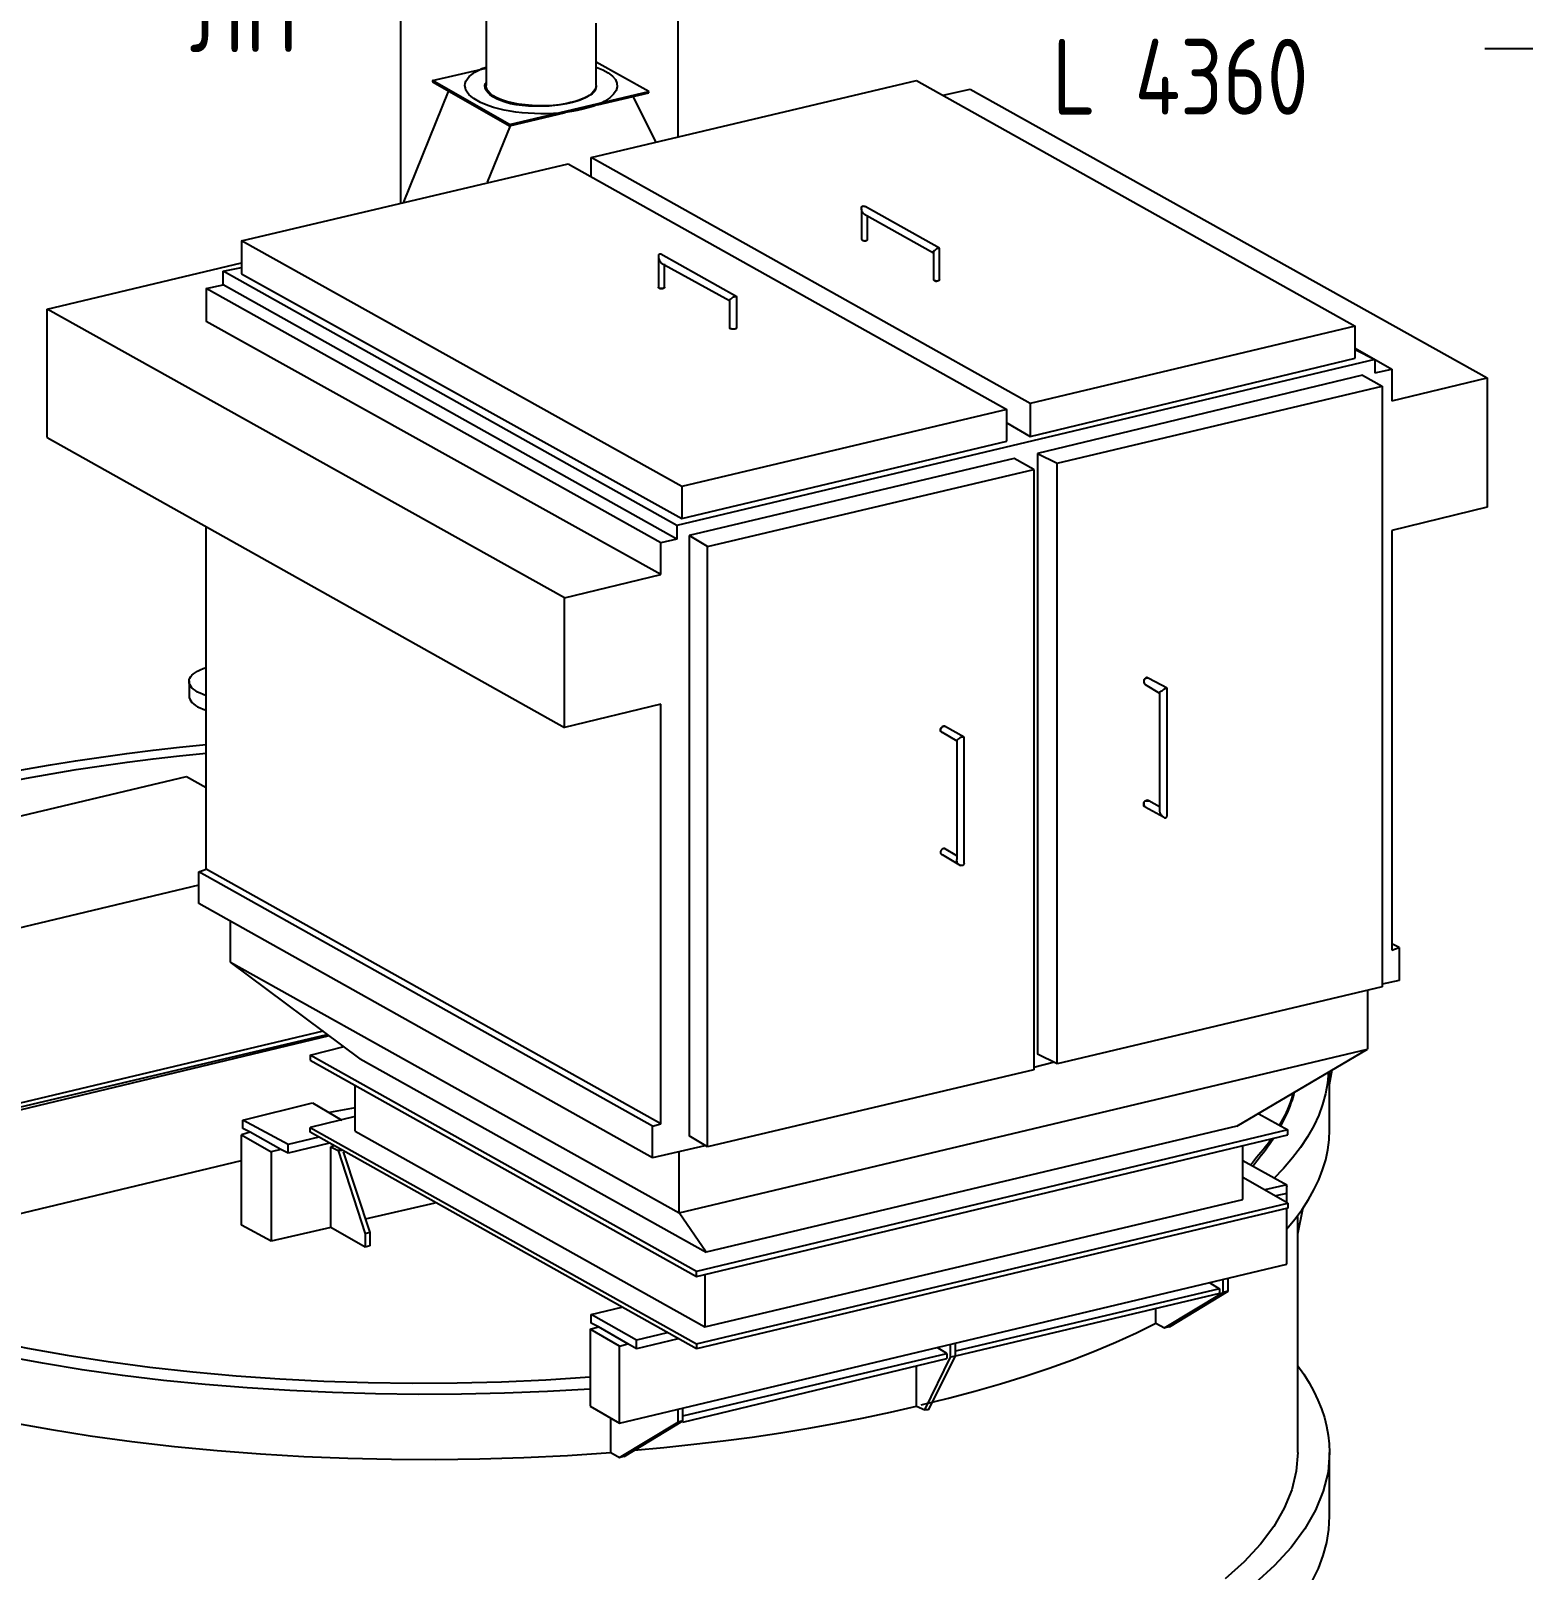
# Model space of a CAD drawing. Header units: metres. Extents: x 20 to 415, y 5 to 292.
# Drawn here: x 225.43 to 248.29, y 145.71 to 169.28 of the extents above; entities that cross this region are included whole.
import ezdxf

# ---------------------------------------------------------------- set-up
doc = ezdxf.new("R2010")
doc.units = ezdxf.units.M
for name, color, linetype in [('ВОЗДУХОВОДЫ', 7, 'Continuous'), ('ОБОЗНАЧЕНИЯ', 7, 'Continuous'), ('ОБОРУДОВАНИЕ', 8, 'Continuous')]:
    doc.layers.add(name, color=color, linetype=linetype)
doc.styles.add('GOST', font='isocpeur.ttf')

msp = doc.modelspace()

# ---------------------------------------------------------------- linework, layer by layer
at = {"layer": 'ВОЗДУХОВОДЫ'}
for points in [[(231.093, 177.94), (231.093, 166.65)], [(235.343, 167.661), (235.343, 170.526)], [(232.404, 169.777), (232.404, 168.934)], [(234.089, 168.934), (234.089, 169.402)], [(232.404, 168.934), (232.404, 168.447)], [(234.089, 168.447), (234.089, 168.934)], [(234.22, 168.204), (234.166, 168.176), (234.104, 168.15), (234.036, 168.126), (233.962, 168.103), (233.883, 168.082), (233.799, 168.064), (233.712, 168.048), (233.621, 168.034), (233.529, 168.024), (233.434, 168.017), (233.338, 168.013), (233.241, 168.012), (233.145, 168.015), (233.049, 168.02), (232.954, 168.028), (232.861, 168.04), (232.77, 168.054), (232.682, 168.07), (232.597, 168.089), (232.516, 168.11), (232.446, 168.134), (232.38, 168.16), (232.319, 168.187), (232.265, 168.216), (232.217, 168.246), (232.175, 168.277), (232.141, 168.31), (232.114, 168.343), (232.095, 168.376), (232.086, 168.41), (232.079, 168.444), (232.083, 168.479), (232.095, 168.514), (232.117, 168.549), (232.146, 168.583), (232.184, 168.616), (232.229, 168.648), (232.281, 168.677), (232.339, 168.704), (232.404, 168.728)], [(234.089, 168.728), (234.192, 168.686), (234.275, 168.64), (234.339, 168.589), (234.383, 168.536), (234.407, 168.48), (234.411, 168.424), (234.395, 168.367), (234.357, 168.311), (234.299, 168.256), (234.22, 168.204)], [(234.089, 168.447), (234.086, 168.42), (234.078, 168.393), (234.065, 168.368), (234.046, 168.344), (234.023, 168.321), (233.996, 168.299), (233.964, 168.278), (233.928, 168.259), (233.889, 168.24), (233.846, 168.223), (233.794, 168.206), (233.74, 168.191), (233.684, 168.178), (233.626, 168.166), (233.567, 168.155), (233.506, 168.146), (233.443, 168.139), (233.379, 168.133), (233.313, 168.13), (233.246, 168.129), (233.179, 168.13), (233.112, 168.133), (233.046, 168.139), (232.982, 168.146), (232.919, 168.155), (232.858, 168.166), (232.8, 168.178), (232.746, 168.191), (232.694, 168.206), (232.647, 168.223), (232.599, 168.24), (232.557, 168.259), (232.52, 168.278), (232.489, 168.299), (232.462, 168.321), (232.441, 168.344), (232.425, 168.368), (232.413, 168.393), (232.406, 168.42), (232.404, 168.447)], [(233.958, 168.279), (233.891, 168.242), (233.814, 168.211), (233.728, 168.186), (233.635, 168.165), (233.537, 168.15), (233.433, 168.14), (233.327, 168.135), (233.219, 168.134), (233.111, 168.139), (233.003, 168.148), (232.9, 168.161), (232.804, 168.179), (232.717, 168.201), (232.638, 168.226), (232.57, 168.255), (232.512, 168.288), (232.466, 168.324), (232.432, 168.362), (232.411, 168.404), (232.404, 168.447)], [(234.089, 168.447), (234.088, 168.425), (234.084, 168.405), (234.078, 168.385), (234.07, 168.366), (234.059, 168.349), (234.044, 168.333), (234.028, 168.318), (234.007, 168.304), (233.984, 168.291), (233.958, 168.279)]]:
    msp.add_lwpolyline(points, dxfattribs=at)
at = {"layer": 'ОБОЗНАЧЕНИЯ'}
msp.add_lwpolyline([(254.629, 165.901), (254.629, 169.009), (247.701, 169.009)], dxfattribs=at)
at = {"layer": 'ОБОРУДОВАНИЕ'}
for points in [[(234.894, 168.354), (234.089, 168.803)], [(231.58, 168.522), (232.404, 168.709)], [(231.58, 168.522), (231.58, 168.503)], [(232.76, 167.848), (231.58, 168.522)], [(234.014, 167.343), (238.994, 168.522)], [(238.994, 168.522), (245.716, 164.759)], [(231.823, 168.354), (231.131, 166.65)], [(231.58, 168.503), (232.76, 167.829)], [(232.385, 168.447), (232.385, 168.448), (232.385, 168.449), (232.386, 168.452), (232.386, 168.455), (232.388, 168.459), (232.389, 168.464), (232.391, 168.468), (232.395, 168.474), (232.399, 168.479), (232.404, 168.485)], [(233.696, 168.185), (233.62, 168.165), (233.54, 168.149), (233.456, 168.138), (233.368, 168.13), (233.279, 168.127), (233.189, 168.127), (233.098, 168.132), (233.009, 168.14), (232.92, 168.151), (232.834, 168.166), (232.754, 168.184), (232.68, 168.205), (232.614, 168.227), (232.555, 168.252), (232.505, 168.279), (232.462, 168.308), (232.429, 168.339), (232.405, 168.373), (232.39, 168.409), (232.385, 168.447)], [(233.696, 168.185), (233.614, 168.165), (233.527, 168.149), (233.435, 168.138), (233.34, 168.13), (233.244, 168.127), (233.147, 168.127), (233.051, 168.132), (232.956, 168.14), (232.865, 168.151), (232.778, 168.166), (232.698, 168.19), (232.626, 168.216), (232.563, 168.244), (232.509, 168.273), (232.465, 168.305), (232.431, 168.338), (232.407, 168.372), (232.394, 168.409), (232.393, 168.446), (232.404, 168.485)], [(232.76, 167.848), (234.894, 168.354)], [(234.089, 168.447), (234.084, 168.414), (234.071, 168.382), (234.05, 168.352), (234.021, 168.323), (233.984, 168.295), (233.939, 168.269), (233.888, 168.245), (233.83, 168.223), (233.766, 168.203), (233.696, 168.185)], [(234.108, 168.148), (234.894, 168.335)], [(234.894, 168.335), (234.894, 168.354)], [(239.406, 168.298), (239.818, 168.391)], [(239.818, 168.391), (247.738, 163.972)], [(234.651, 168.279), (235.006, 167.567)], [(232.423, 166.968), (232.778, 167.829)], [(232.76, 167.829), (233.621, 168.035)], [(232.76, 167.829), (232.76, 167.848)], [(240.736, 163.579), (234.014, 167.343)], [(234.014, 167.062), (234.014, 167.343)], [(228.659, 166.069), (233.658, 167.249)], [(233.658, 167.249), (240.38, 163.486)], [(238.152, 166.556), (238.152, 166.566), (238.152, 166.575), (238.152, 166.581), (238.153, 166.586), (238.154, 166.589), (238.156, 166.591), (238.158, 166.593), (238.161, 166.594), (238.166, 166.594), (238.171, 166.594)], [(238.152, 166.556), (238.152, 166.088)], [(238.189, 166.481), (238.184, 166.488), (238.178, 166.495), (238.173, 166.502), (238.168, 166.51), (238.164, 166.519), (238.16, 166.527), (238.156, 166.535), (238.154, 166.543), (238.152, 166.55), (238.152, 166.556)], [(238.171, 166.594), (238.171, 166.598), (238.173, 166.601), (238.175, 166.602), (238.179, 166.602), (238.182, 166.601), (238.187, 166.599), (238.192, 166.597), (238.197, 166.596), (238.202, 166.594), (238.208, 166.594)], [(238.189, 166.481), (239.257, 165.882)], [(239.35, 165.957), (238.208, 166.594)], [(238.246, 166.088), (238.246, 166.444)], [(228.659, 166.069), (228.659, 165.564)], [(235.4, 162.306), (228.659, 166.069)], [(238.152, 166.088), (238.152, 166.088), (238.154, 166.086), (238.157, 166.084), (238.161, 166.082), (238.166, 166.079), (238.172, 166.076), (238.179, 166.074), (238.188, 166.072), (238.197, 166.07), (238.208, 166.069)], [(238.152, 166.088), (238.158, 166.083), (238.163, 166.079), (238.169, 166.076), (238.174, 166.074), (238.18, 166.072), (238.186, 166.071), (238.191, 166.07), (238.197, 166.07), (238.202, 166.069), (238.208, 166.069), (238.218, 166.07), (238.226, 166.072), (238.233, 166.074), (238.237, 166.076), (238.241, 166.079), (238.243, 166.082), (238.245, 166.084), (238.245, 166.086), (238.246, 166.088), (238.246, 166.088)], [(238.152, 166.088), (238.152, 166.088), (238.152, 166.088)], [(238.208, 166.069), (238.214, 166.07), (238.219, 166.072), (238.225, 166.074), (238.229, 166.076), (238.234, 166.079), (238.238, 166.082), (238.241, 166.084), (238.243, 166.086), (238.245, 166.088), (238.246, 166.088)], [(239.257, 165.901), (239.257, 165.901), (239.257, 165.903), (239.257, 165.905), (239.258, 165.907), (239.259, 165.91), (239.261, 165.913), (239.263, 165.916), (239.266, 165.918), (239.27, 165.919), (239.275, 165.92), (239.281, 165.925), (239.287, 165.931), (239.292, 165.936), (239.298, 165.941), (239.303, 165.945), (239.309, 165.949), (239.315, 165.953), (239.32, 165.955), (239.326, 165.957), (239.331, 165.957)], [(239.331, 165.957), (239.332, 165.957), (239.333, 165.957), (239.336, 165.957), (239.338, 165.957), (239.341, 165.957), (239.344, 165.957), (239.346, 165.957), (239.348, 165.957), (239.35, 165.957), (239.35, 165.957)], [(239.35, 165.47), (239.35, 165.957)], [(225.682, 165.021), (228.659, 165.732)], [(235.063, 165.863), (235.057, 165.863), (235.053, 165.861), (235.05, 165.859), (235.048, 165.856), (235.046, 165.852), (235.045, 165.847), (235.044, 165.843), (235.044, 165.837), (235.044, 165.832), (235.044, 165.826)], [(235.044, 165.826), (235.044, 165.358)], [(235.044, 165.826), (235.044, 165.815), (235.046, 165.804), (235.048, 165.793), (235.052, 165.782), (235.056, 165.772), (235.06, 165.763), (235.065, 165.754), (235.07, 165.746), (235.076, 165.739), (235.081, 165.732)], [(235.081, 165.863), (235.081, 165.863), (235.079, 165.863), (235.077, 165.863), (235.075, 165.863), (235.072, 165.863), (235.069, 165.863), (235.067, 165.863), (235.065, 165.863), (235.063, 165.863), (235.063, 165.863)], [(236.242, 165.208), (235.081, 165.863)], [(235.081, 165.732), (236.13, 165.152)], [(235.137, 165.358), (235.137, 165.714)], [(239.257, 165.901), (239.257, 165.47)], [(228.378, 165.601), (228.659, 165.658)], [(228.378, 165.395), (228.378, 165.601)], [(235.325, 161.707), (228.378, 165.601)], [(228.659, 165.564), (235.4, 161.819)], [(239.257, 165.47), (239.257, 165.47), (239.259, 165.468), (239.261, 165.466), (239.264, 165.464), (239.268, 165.461), (239.273, 165.458), (239.278, 165.456), (239.283, 165.454), (239.288, 165.452), (239.294, 165.452)], [(239.257, 165.47), (239.257, 165.47), (239.257, 165.47)], [(239.35, 165.47), (239.35, 165.47), (239.348, 165.468), (239.346, 165.466), (239.342, 165.464), (239.339, 165.461), (239.334, 165.458), (239.329, 165.456), (239.324, 165.454), (239.318, 165.452), (239.313, 165.452), (239.307, 165.452), (239.302, 165.452), (239.296, 165.452), (239.29, 165.453), (239.285, 165.454), (239.279, 165.456), (239.273, 165.458), (239.268, 165.461), (239.262, 165.465), (239.257, 165.47)], [(239.294, 165.452), (239.305, 165.452), (239.314, 165.454), (239.323, 165.456), (239.33, 165.458), (239.336, 165.461), (239.341, 165.464), (239.345, 165.466), (239.348, 165.468), (239.35, 165.47), (239.35, 165.47)], [(228.116, 165.339), (228.378, 165.395)], [(228.116, 165.339), (228.116, 164.834)], [(235.081, 161.445), (228.116, 165.339)], [(235.325, 161.501), (228.378, 165.395)], [(235.044, 165.358), (235.044, 165.353), (235.046, 165.349), (235.048, 165.346), (235.052, 165.343), (235.056, 165.342), (235.06, 165.341), (235.065, 165.34), (235.07, 165.339), (235.076, 165.339), (235.081, 165.339)], [(235.137, 165.358), (235.137, 165.353), (235.135, 165.349), (235.132, 165.346), (235.128, 165.343), (235.123, 165.342), (235.117, 165.341), (235.11, 165.34), (235.102, 165.339), (235.092, 165.339), (235.081, 165.339), (235.076, 165.339), (235.07, 165.339), (235.065, 165.34), (235.06, 165.341), (235.056, 165.342), (235.052, 165.343), (235.048, 165.346), (235.046, 165.349), (235.044, 165.353), (235.044, 165.358)], [(235.081, 165.339), (235.092, 165.339), (235.102, 165.339), (235.11, 165.34), (235.117, 165.341), (235.123, 165.342), (235.128, 165.343), (235.132, 165.346), (235.135, 165.349), (235.137, 165.353), (235.137, 165.358)], [(233.602, 160.602), (225.682, 165.021)], [(225.682, 163.055), (225.682, 165.021)], [(236.223, 165.208), (236.218, 165.208), (236.212, 165.208), (236.207, 165.208), (236.201, 165.207), (236.195, 165.206), (236.19, 165.204), (236.184, 165.202), (236.178, 165.199), (236.173, 165.195), (236.167, 165.189), (236.162, 165.184), (236.156, 165.18), (236.151, 165.177), (236.146, 165.174), (236.142, 165.171), (236.138, 165.168), (236.134, 165.165), (236.132, 165.161), (236.13, 165.157), (236.13, 165.152)], [(236.13, 165.152), (236.13, 164.74)], [(236.242, 165.208), (236.242, 165.208), (236.24, 165.208), (236.238, 165.208), (236.236, 165.208), (236.233, 165.208), (236.23, 165.208), (236.228, 165.208), (236.225, 165.208), (236.224, 165.208), (236.223, 165.208)], [(236.242, 164.74), (236.242, 165.208)], [(236.242, 165.208), (236.242, 165.208), (236.242, 165.208)], [(235.081, 160.958), (228.116, 164.834)], [(245.716, 164.759), (240.736, 163.579)], [(245.716, 164.272), (245.716, 164.759)], [(236.13, 164.74), (236.131, 164.735), (236.134, 164.731), (236.138, 164.728), (236.144, 164.725), (236.151, 164.724), (236.158, 164.723), (236.166, 164.722), (236.173, 164.722), (236.18, 164.721), (236.186, 164.721)], [(236.13, 164.74), (236.131, 164.735), (236.134, 164.731), (236.138, 164.728), (236.144, 164.725), (236.151, 164.724), (236.158, 164.723), (236.166, 164.722), (236.173, 164.722), (236.18, 164.721), (236.186, 164.721), (236.197, 164.721), (236.206, 164.722), (236.215, 164.722), (236.222, 164.723), (236.228, 164.724), (236.233, 164.725), (236.237, 164.728), (236.24, 164.731), (236.242, 164.735), (236.242, 164.74)], [(236.186, 164.721), (236.197, 164.721), (236.206, 164.722), (236.215, 164.722), (236.222, 164.723), (236.228, 164.724), (236.233, 164.725), (236.237, 164.728), (236.24, 164.731), (236.242, 164.735), (236.242, 164.74)], [(245.716, 164.422), (246.278, 164.103)], [(245.716, 164.403), (246.016, 164.253)], [(246.016, 164.253), (235.325, 161.707)], [(240.736, 163.074), (245.716, 164.272)], [(246.016, 164.253), (246.016, 164.047)], [(246.016, 164.047), (246.278, 164.103)], [(246.278, 164.103), (246.278, 163.617)], [(245.829, 164.01), (240.848, 162.812)], [(241.148, 162.662), (246.128, 163.841)], [(245.829, 164.01), (246.128, 163.841)], [(246.128, 163.841), (246.128, 154.648)], [(246.278, 163.617), (247.738, 163.972)], [(247.738, 163.972), (247.738, 161.988)], [(240.736, 163.579), (240.736, 163.074)], [(240.38, 163.486), (235.4, 162.306)], [(240.38, 162.999), (240.38, 163.486)], [(240.38, 163.28), (240.736, 163.074)], [(225.682, 163.055), (233.602, 158.618)], [(235.4, 161.819), (240.38, 162.999)], [(240.492, 162.737), (235.512, 161.557)], [(240.792, 162.568), (240.492, 162.737)], [(240.848, 162.812), (240.848, 153.618)], [(240.848, 162.812), (241.148, 162.662)], [(241.148, 153.469), (241.148, 162.662)], [(235.793, 161.389), (240.792, 162.568)], [(240.792, 162.568), (240.792, 153.375)], [(235.4, 162.306), (235.4, 161.819)], [(247.738, 161.988), (246.278, 161.632)], [(228.116, 156.446), (228.116, 161.688)], [(235.325, 161.707), (235.325, 161.501)], [(235.325, 161.501), (235.081, 161.445)], [(235.512, 161.557), (235.512, 152.364)], [(235.793, 161.389), (235.512, 161.557)], [(246.278, 161.632), (246.278, 155.21)], [(235.081, 160.958), (235.081, 161.445)], [(235.793, 152.195), (235.793, 161.389)], [(233.602, 160.602), (235.081, 160.958)], [(233.602, 158.618), (233.602, 160.602)], [(227.854, 159.329), (227.857, 159.351), (227.865, 159.374), (227.879, 159.396), (227.898, 159.418), (227.922, 159.439), (227.951, 159.46), (227.985, 159.48), (228.024, 159.499), (228.068, 159.518), (228.116, 159.535)], [(227.854, 159.329), (227.854, 159.104)], [(228.116, 159.104), (228.068, 159.122), (228.024, 159.14), (227.985, 159.16), (227.951, 159.181), (227.922, 159.203), (227.898, 159.226), (227.879, 159.25), (227.865, 159.275), (227.857, 159.301), (227.854, 159.329)], [(242.552, 159.366), (242.546, 159.372), (242.541, 159.375), (242.535, 159.378), (242.529, 159.38), (242.524, 159.381), (242.518, 159.38), (242.513, 159.378), (242.507, 159.375), (242.501, 159.372), (242.496, 159.366), (242.491, 159.361), (242.487, 159.355), (242.483, 159.35), (242.481, 159.344), (242.479, 159.338), (242.478, 159.333), (242.478, 159.327), (242.477, 159.322), (242.477, 159.316), (242.477, 159.31)], [(242.552, 159.366), (242.546, 159.371), (242.539, 159.374), (242.531, 159.374), (242.523, 159.373), (242.514, 159.371), (242.506, 159.368), (242.498, 159.364), (242.49, 159.359), (242.483, 159.353), (242.477, 159.348), (242.477, 159.342), (242.477, 159.335), (242.478, 159.327), (242.478, 159.319), (242.479, 159.31), (242.481, 159.302), (242.483, 159.294), (242.487, 159.286), (242.491, 159.279), (242.496, 159.273)], [(242.833, 159.217), (242.552, 159.366)], [(227.854, 159.104), (227.857, 159.077), (227.865, 159.05), (227.879, 159.025), (227.898, 159.001), (227.922, 158.978), (227.951, 158.956), (227.985, 158.935), (228.024, 158.916), (228.068, 158.897), (228.116, 158.88)], [(242.477, 159.31), (242.477, 159.31), (242.477, 159.308), (242.478, 159.306), (242.478, 159.303), (242.479, 159.299), (242.481, 159.294), (242.483, 159.289), (242.487, 159.284), (242.491, 159.278), (242.496, 159.273)], [(242.496, 159.273), (242.72, 159.142)], [(242.72, 159.161), (242.721, 159.161), (242.722, 159.163), (242.725, 159.165), (242.728, 159.167), (242.732, 159.17), (242.737, 159.173), (242.742, 159.175), (242.747, 159.177), (242.752, 159.179), (242.758, 159.179), (242.763, 159.185), (242.769, 159.19), (242.775, 159.196), (242.78, 159.201), (242.786, 159.205), (242.792, 159.209), (242.797, 159.212), (242.803, 159.215), (242.808, 159.216), (242.814, 159.217)], [(242.72, 159.161), (242.72, 157.326)], [(242.814, 159.217), (242.815, 159.217), (242.816, 159.217), (242.818, 159.217), (242.821, 159.217), (242.823, 159.217), (242.826, 159.217), (242.829, 159.217), (242.831, 159.217), (242.832, 159.217), (242.833, 159.217)], [(242.833, 157.269), (242.833, 159.217)], [(242.833, 159.217), (242.833, 159.217), (242.833, 159.217)], [(235.081, 158.973), (233.602, 158.618)], [(235.081, 152.551), (235.081, 158.973)], [(239.425, 158.636), (239.419, 158.636), (239.414, 158.636), (239.408, 158.635), (239.403, 158.634), (239.397, 158.632), (239.391, 158.628), (239.386, 158.624), (239.38, 158.617), (239.375, 158.609), (239.369, 158.599), (239.364, 158.593), (239.362, 158.586), (239.361, 158.578), (239.362, 158.571), (239.364, 158.564), (239.368, 158.557), (239.372, 158.551), (239.377, 158.547), (239.382, 158.544), (239.388, 158.543)], [(239.388, 158.543), (239.382, 158.544), (239.377, 158.547), (239.372, 158.551), (239.368, 158.557), (239.364, 158.564), (239.362, 158.571), (239.361, 158.578), (239.362, 158.586), (239.364, 158.593), (239.369, 158.599), (239.375, 158.609), (239.38, 158.617), (239.386, 158.624), (239.391, 158.628), (239.397, 158.632), (239.403, 158.634), (239.408, 158.635), (239.414, 158.636), (239.419, 158.636), (239.425, 158.636)], [(239.725, 158.468), (239.425, 158.636)], [(239.388, 158.543), (239.612, 158.412)], [(239.706, 158.468), (239.7, 158.468), (239.695, 158.468), (239.689, 158.467), (239.683, 158.467), (239.678, 158.466), (239.672, 158.464), (239.667, 158.461), (239.661, 158.458), (239.655, 158.454), (239.65, 158.449), (239.644, 158.444), (239.639, 158.44), (239.634, 158.436), (239.629, 158.433), (239.624, 158.43), (239.62, 158.427), (239.617, 158.424), (239.614, 158.421), (239.613, 158.417), (239.612, 158.412)], [(239.612, 158.412), (239.612, 156.595)], [(239.725, 158.468), (239.72, 158.468), (239.716, 158.468), (239.712, 158.468), (239.71, 158.468), (239.708, 158.468), (239.707, 158.468), (239.707, 158.468), (239.706, 158.468), (239.706, 158.468), (239.706, 158.468)], [(239.725, 156.539), (239.725, 158.468)], [(239.725, 158.468), (239.725, 158.468), (239.725, 158.468)], [(224.24, 157.756), (224.603, 157.833), (224.973, 157.907), (225.348, 157.977), (225.729, 158.043), (226.115, 158.105), (226.507, 158.163), (226.903, 158.218), (227.303, 158.268), (227.708, 158.314), (228.116, 158.355)], [(224.259, 157.606), (224.621, 157.688), (224.989, 157.766), (225.362, 157.839), (225.741, 157.908), (226.125, 157.972), (226.513, 158.031), (226.907, 158.086), (227.305, 158.137), (227.708, 158.183), (228.116, 158.224)], [(224.353, 157.045), (227.817, 157.869)], [(227.817, 157.869), (228.116, 157.7)], [(242.552, 157.494), (242.546, 157.499), (242.539, 157.501), (242.531, 157.502), (242.523, 157.501), (242.514, 157.499), (242.506, 157.495), (242.498, 157.491), (242.49, 157.486), (242.483, 157.481), (242.477, 157.475), (242.477, 157.465), (242.477, 157.455), (242.478, 157.446), (242.478, 157.438), (242.479, 157.431), (242.481, 157.424), (242.483, 157.418), (242.487, 157.412), (242.491, 157.406), (242.496, 157.401)], [(242.477, 157.438), (242.477, 157.444), (242.477, 157.449), (242.478, 157.455), (242.478, 157.46), (242.479, 157.466), (242.481, 157.472), (242.483, 157.477), (242.487, 157.483), (242.491, 157.489), (242.496, 157.494), (242.501, 157.494), (242.507, 157.494), (242.513, 157.494), (242.518, 157.494), (242.524, 157.494), (242.529, 157.494), (242.535, 157.494), (242.541, 157.494), (242.546, 157.494), (242.552, 157.494)], [(242.72, 157.401), (242.552, 157.494)], [(242.496, 157.401), (242.491, 157.401), (242.487, 157.403), (242.483, 157.405), (242.481, 157.408), (242.479, 157.412), (242.478, 157.417), (242.478, 157.422), (242.477, 157.427), (242.477, 157.432), (242.477, 157.438)], [(242.496, 157.401), (242.777, 157.251)], [(242.72, 157.326), (242.722, 157.319), (242.725, 157.311), (242.729, 157.301), (242.735, 157.291), (242.742, 157.281), (242.749, 157.272), (242.756, 157.263), (242.764, 157.257), (242.77, 157.252), (242.777, 157.251)], [(242.777, 157.251), (242.782, 157.246), (242.786, 157.242), (242.79, 157.239), (242.793, 157.236), (242.795, 157.234), (242.798, 157.233), (242.801, 157.233), (242.805, 157.232), (242.809, 157.232), (242.814, 157.232)], [(242.814, 157.232), (242.819, 157.237), (242.823, 157.241), (242.826, 157.245), (242.829, 157.248), (242.831, 157.251), (242.832, 157.254), (242.832, 157.257), (242.833, 157.26), (242.833, 157.264), (242.833, 157.269)], [(239.425, 156.764), (239.419, 156.764), (239.414, 156.764), (239.408, 156.763), (239.403, 156.761), (239.397, 156.759), (239.391, 156.756), (239.386, 156.751), (239.38, 156.745), (239.375, 156.737), (239.369, 156.726), (239.364, 156.72), (239.362, 156.714), (239.361, 156.706), (239.362, 156.699), (239.364, 156.691), (239.368, 156.685), (239.372, 156.679), (239.377, 156.674), (239.382, 156.671), (239.388, 156.67)], [(239.425, 156.764), (239.419, 156.764), (239.414, 156.764), (239.408, 156.763), (239.403, 156.761), (239.397, 156.759), (239.391, 156.756), (239.386, 156.751), (239.38, 156.745), (239.375, 156.737), (239.369, 156.726), (239.364, 156.72), (239.362, 156.714), (239.361, 156.706), (239.362, 156.699), (239.364, 156.691), (239.368, 156.685), (239.372, 156.679), (239.377, 156.674), (239.382, 156.671), (239.388, 156.67)], [(239.612, 156.652), (239.425, 156.764)], [(239.388, 156.67), (239.669, 156.502)], [(239.669, 156.502), (239.658, 156.508), (239.648, 156.515), (239.64, 156.523), (239.633, 156.532), (239.626, 156.542), (239.621, 156.552), (239.617, 156.562), (239.615, 156.573), (239.613, 156.584), (239.612, 156.595)], [(239.706, 156.502), (239.7, 156.502), (239.695, 156.502), (239.69, 156.502), (239.685, 156.502), (239.68, 156.502), (239.676, 156.502), (239.673, 156.502), (239.671, 156.502), (239.669, 156.502), (239.669, 156.502)], [(239.725, 156.539), (239.724, 156.534), (239.723, 156.528), (239.721, 156.523), (239.718, 156.518), (239.715, 156.514), (239.713, 156.51), (239.71, 156.506), (239.708, 156.504), (239.707, 156.502), (239.706, 156.502)], [(228.004, 156.408), (228.116, 156.446)], [(228.004, 155.921), (228.004, 156.408)], [(234.95, 152.514), (228.004, 156.408)], [(235.081, 152.551), (228.116, 156.446)], [(228.004, 156.202), (217.575, 153.712)], [(234.95, 152.027), (228.004, 155.921)], [(228.491, 155.023), (228.491, 155.641)], [(246.39, 155.247), (246.278, 155.303)], [(246.278, 155.21), (246.39, 155.247)], [(246.39, 155.247), (246.39, 154.742)], [(230.475, 153.543), (228.491, 155.023)], [(228.491, 155.023), (235.362, 151.184)], [(246.128, 154.648), (241.148, 153.469)], [(246.39, 154.742), (246.128, 154.686)], [(245.903, 154.592), (245.903, 153.693)], [(220.926, 151.84), (229.914, 153.974)], [(220.926, 151.783), (229.97, 153.918)], [(220.945, 151.727), (230.007, 153.899)], [(229.708, 153.6), (230.232, 153.731)], [(235.362, 151.184), (245.903, 153.693)], [(243.9, 152.514), (245.903, 153.693)], [(229.708, 153.6), (229.708, 153.525)], [(235.624, 150.286), (229.708, 153.6)], [(229.708, 153.525), (235.624, 150.211)], [(230.475, 153.543), (235.774, 150.585)], [(241.091, 153.487), (240.792, 153.412)], [(241.148, 153.469), (240.848, 153.618)], [(240.792, 153.375), (235.793, 152.195)], [(245.304, 153.338), (245.291, 153.174), (245.262, 153.01), (245.217, 152.845), (245.156, 152.681), (245.08, 152.516), (244.987, 152.352), (244.88, 152.189), (244.756, 152.027), (244.617, 151.867), (244.462, 151.709)], [(245.323, 153.15), (245.36, 153.375)], [(245.323, 152.458), (245.323, 153.338)], [(230.4, 152.439), (230.4, 153.132)], [(244.761, 153.019), (244.749, 152.969), (244.735, 152.918), (244.718, 152.868), (244.7, 152.818), (244.679, 152.769), (244.658, 152.72), (244.634, 152.672), (244.609, 152.624), (244.583, 152.578), (244.555, 152.532)], [(244.574, 152.514), (244.602, 152.564), (244.628, 152.615), (244.653, 152.665), (244.676, 152.716), (244.698, 152.766), (244.718, 152.817), (244.737, 152.868), (244.753, 152.918), (244.768, 152.969), (244.78, 153.019)], [(228.678, 152.607), (229.745, 152.869)], [(229.745, 152.869), (230.194, 152.607)], [(230.4, 152.795), (230.007, 152.72)], [(228.678, 152.476), (228.678, 152.607)], [(229.371, 152.233), (228.678, 152.607)], [(230.4, 152.663), (229.708, 152.495)], [(229.708, 152.495), (235.624, 149.181)], [(229.708, 152.42), (229.708, 152.495)], [(234.95, 152.514), (235.081, 152.551)], [(234.95, 152.027), (234.95, 152.514)], [(243.9, 152.514), (235.774, 150.585)], [(244.237, 152.701), (244.686, 152.458)], [(228.79, 152.42), (228.659, 152.383)], [(228.659, 150.997), (228.659, 152.383)], [(228.659, 152.383), (229.109, 152.121)], [(228.79, 152.42), (228.678, 152.476)], [(229.258, 152.158), (228.79, 152.42)], [(229.839, 152.345), (229.371, 152.233)], [(235.624, 149.106), (229.708, 152.42)], [(230.4, 152.439), (235.755, 149.443)], [(235.793, 152.195), (235.512, 152.364)], [(244.686, 152.458), (235.624, 150.286)], [(235.624, 150.211), (244.686, 152.383)], [(244.424, 152.308), (244.396, 152.268), (244.366, 152.229), (244.336, 152.19), (244.304, 152.15), (244.272, 152.111), (244.24, 152.072), (244.206, 152.033), (244.173, 151.993), (244.14, 151.954), (244.106, 151.915)], [(244.143, 151.896), (244.177, 151.94), (244.211, 151.984), (244.244, 152.027), (244.277, 152.069), (244.31, 152.111), (244.342, 152.153), (244.373, 152.196), (244.403, 152.239), (244.433, 152.282), (244.462, 152.326)], [(244.668, 150.941), (244.791, 151.088), (244.901, 151.237), (244.999, 151.388), (245.084, 151.54), (245.157, 151.692), (245.216, 151.845), (245.263, 151.999), (245.296, 152.153), (245.316, 152.305), (245.323, 152.458)], [(244.686, 152.383), (244.686, 152.458)], [(229.258, 152.158), (229.109, 152.121)], [(229.109, 152.121), (229.109, 150.754)], [(229.371, 152.102), (229.258, 152.158)], [(230.007, 152.252), (229.371, 152.102)], [(229.371, 152.102), (229.371, 152.233)], [(230.082, 152.214), (230.026, 152.195)], [(230.026, 152.195), (230.138, 152.139)], [(230.026, 150.96), (230.026, 152.195)], [(230.194, 152.139), (230.138, 152.139)], [(230.138, 152.139), (230.55, 150.866)], [(230.213, 152.121), (230.625, 150.885)], [(235.755, 152.214), (234.95, 152.027)], [(235.362, 151.184), (235.362, 152.121)], [(243.994, 151.39), (243.994, 152.214)], [(221.619, 150.304), (228.659, 151.989)], [(243.994, 151.989), (244.668, 151.615)], [(244.686, 151.334), (243.994, 151.727)], [(244.668, 151.615), (244.331, 151.54)], [(244.676, 151.577), (244.659, 151.587)], [(244.659, 151.573), (244.676, 151.577)], [(244.668, 151.484), (244.668, 151.615)], [(244.668, 151.353), (244.668, 151.578)], [(231.617, 151.334), (230.55, 151.091)], [(235.624, 149.181), (244.686, 151.334)], [(235.755, 149.443), (243.994, 151.39)], [(244.668, 151.484), (244.499, 151.446)], [(244.686, 151.334), (244.686, 151.259)], [(235.774, 150.585), (235.362, 151.184)], [(244.686, 151.259), (235.624, 149.106)], [(244.668, 150.398), (244.668, 151.259)], [(244.836, 150.866), (244.911, 151.241)], [(244.836, 147.515), (244.836, 151.128)], [(229.109, 150.754), (228.659, 150.997)], [(230.026, 150.96), (229.109, 150.754)], [(230.55, 150.66), (230.026, 150.96)], [(230.625, 150.885), (230.55, 150.866)], [(230.55, 150.866), (230.55, 150.66)], [(230.625, 150.885), (230.625, 150.679)], [(230.625, 150.679), (230.55, 150.66)], [(234.445, 147.964), (244.668, 150.398)], [(221.619, 150.173), (222.092, 149.993), (222.588, 149.821), (223.107, 149.659), (223.646, 149.507), (224.205, 149.366), (224.783, 149.235), (225.378, 149.115), (225.989, 149.007), (226.615, 148.91), (227.255, 148.825), (227.911, 148.753), (228.574, 148.693), (229.244, 148.645), (229.919, 148.611), (230.597, 148.589), (231.278, 148.58), (231.959, 148.584), (232.64, 148.601), (233.319, 148.632), (233.995, 148.675)], [(235.624, 150.211), (235.624, 150.286)], [(235.755, 150.248), (235.755, 149.443)], [(243.694, 149.967), (243.694, 150.155)], [(243.769, 149.986), (243.769, 150.173)], [(243.638, 150.023), (239.594, 149.069)], [(243.638, 149.949), (239.594, 148.994)], [(242.795, 149.424), (243.694, 149.967)], [(242.87, 149.443), (243.769, 149.986)], [(243.488, 150.117), (243.638, 150.023)], [(243.638, 150.023), (243.638, 149.949)], [(243.769, 149.986), (243.694, 149.967)], [(233.995, 148.488), (233.342, 148.449), (232.685, 148.423), (232.026, 148.408), (231.366, 148.405), (230.707, 148.413), (230.05, 148.433), (229.395, 148.464), (228.744, 148.505), (228.099, 148.557), (227.461, 148.619), (226.832, 148.697), (226.215, 148.785), (225.611, 148.883), (225.021, 148.991), (224.446, 149.108), (223.887, 149.235), (223.345, 149.372), (222.819, 149.517), (222.312, 149.672), (221.825, 149.836)], [(234.014, 149.63), (234.482, 149.743)], [(242.664, 149.499), (242.664, 149.724)], [(233.995, 149.406), (234.126, 149.443)], [(234.707, 149.237), (234.014, 149.63)], [(234.014, 149.499), (234.014, 149.63)], [(234.126, 149.443), (234.014, 149.499)], [(234.576, 149.181), (234.126, 149.443)], [(239.069, 148.245), (239.485, 148.348), (239.889, 148.456), (240.281, 148.569), (240.661, 148.686), (241.028, 148.809), (241.383, 148.936), (241.724, 149.069), (242.051, 149.207), (242.365, 149.35), (242.664, 149.499)], [(242.664, 149.499), (242.795, 149.424)], [(242.87, 149.443), (242.795, 149.424)], [(234.445, 149.143), (233.995, 149.406)], [(233.995, 149.406), (233.995, 148.226)], [(235.175, 149.349), (234.707, 149.237)], [(235.343, 149.256), (234.707, 149.106)], [(234.707, 149.106), (234.707, 149.237)], [(234.445, 149.143), (234.576, 149.181)], [(234.445, 147.964), (234.445, 149.143)], [(234.707, 149.106), (234.576, 149.181)], [(235.418, 148.076), (239.463, 149.031)], [(235.418, 147.983), (239.463, 148.956)], [(235.624, 149.181), (235.624, 149.106)], [(239.126, 148.17), (239.519, 148.975)], [(239.182, 148.17), (239.594, 148.994)], [(239.463, 149.031), (239.313, 149.125)], [(239.463, 149.031), (239.463, 148.956)], [(239.519, 148.975), (239.519, 149.162)], [(239.594, 148.994), (239.519, 148.975)], [(239.594, 148.994), (239.594, 149.181)], [(221.825, 148.844), (222.324, 148.675), (222.844, 148.516), (223.383, 148.367), (223.941, 148.228), (224.517, 148.1), (225.109, 147.981), (225.718, 147.873), (226.341, 147.774), (226.979, 147.686), (227.629, 147.608), (228.285, 147.546), (228.947, 147.496), (229.613, 147.457), (230.284, 147.43), (230.957, 147.414), (231.632, 147.41), (232.306, 147.418), (232.979, 147.438), (233.648, 147.47), (234.314, 147.515)], [(238.994, 148.226), (238.994, 148.844)], [(244.836, 148.844), (244.927, 148.714), (245.009, 148.583), (245.082, 148.452), (245.145, 148.319), (245.199, 148.186), (245.243, 148.053), (245.278, 147.919), (245.303, 147.784), (245.318, 147.649), (245.323, 147.515)], [(233.995, 148.226), (234.445, 147.964)], [(234.314, 147.515), (234.314, 148.039)], [(234.669, 147.552), (235.128, 147.594), (235.583, 147.642), (236.033, 147.695), (236.478, 147.754), (236.916, 147.819), (237.348, 147.889), (237.772, 147.965), (238.189, 148.046), (238.596, 148.133), (238.994, 148.226)], [(235.343, 147.983), (235.343, 148.17)], [(235.418, 148.001), (235.418, 148.189)], [(238.994, 148.226), (239.126, 148.17)], [(239.182, 148.17), (239.126, 148.17)], [(234.445, 147.44), (235.343, 147.983)], [(234.52, 147.458), (235.418, 148.001)], [(235.418, 148.001), (235.343, 147.983)], [(234.314, 147.515), (234.445, 147.44)], [(234.52, 147.458), (234.445, 147.44)], [(244.836, 147.515), (244.813, 147.229), (244.743, 146.945), (244.627, 146.664), (244.467, 146.386), (244.263, 146.113), (244.015, 145.844), (243.725, 145.582)], [(245.323, 147.515), (245.299, 147.218), (245.227, 146.924), (245.109, 146.634), (244.944, 146.347), (244.733, 146.063), (244.478, 145.785), (244.178, 145.511)], [(245.323, 146.541), (245.323, 147.515)], [(245.056, 145.546), (245.152, 145.742), (245.227, 145.94), (245.28, 146.139), (245.312, 146.339), (245.323, 146.541)]]:
    msp.add_lwpolyline(points, dxfattribs=at)

# ---------------------------------------------------------------- texts
at = {"layer": 'ОБОЗНАЧЕНИЯ', "style": 'GOST', "width": 0.8}
for s, p in [('ЛП', (227.864, 168.957)), ('L 4360', (241.076, 167.999))]:
    msp.add_text(s, height=1.1615, dxfattribs=at).set_placement(p)

doc.saveas('drawing.dxf')
